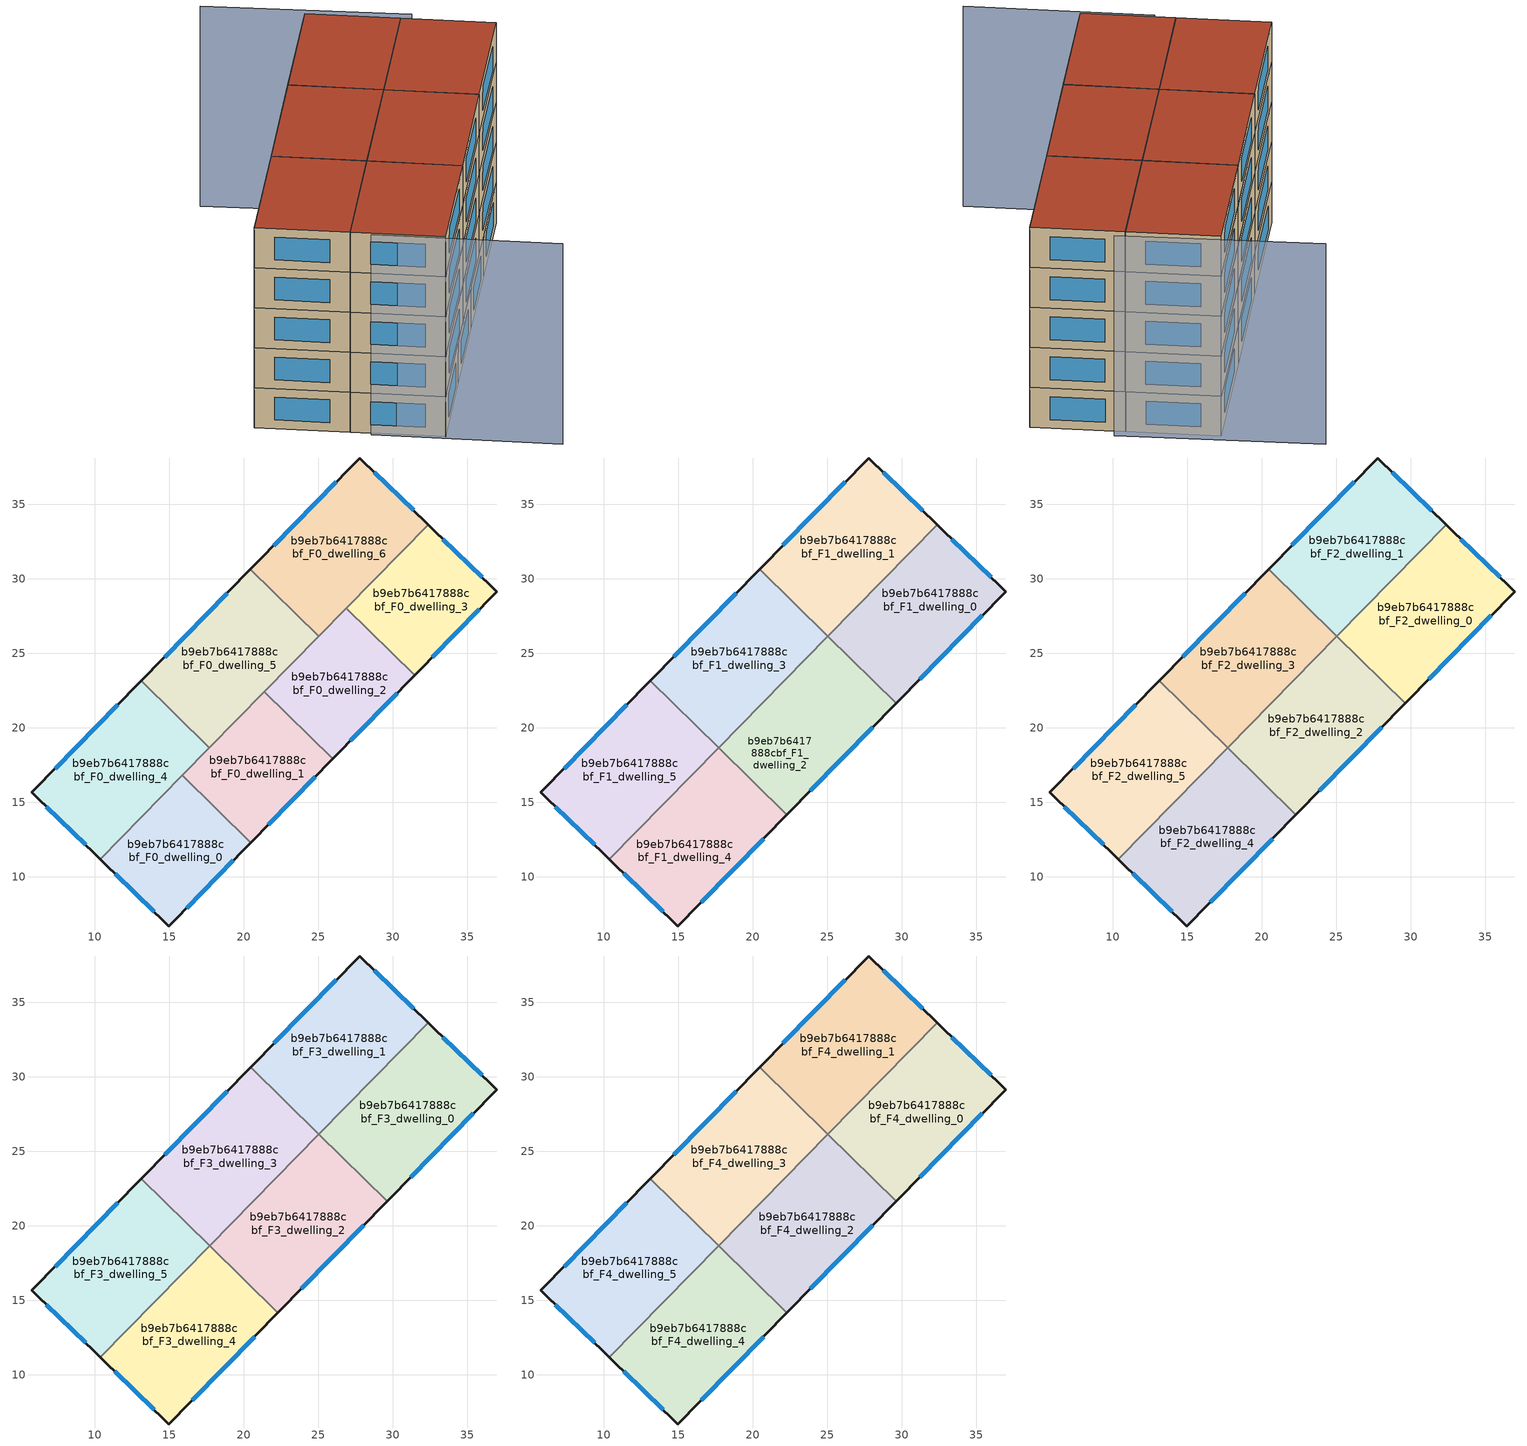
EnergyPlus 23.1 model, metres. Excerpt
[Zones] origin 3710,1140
b9eb7b6417888cbf_F0_dwelling_0
 floor ground (EU_floor_Construction): 20.48,12.31 14.99,6.71 10.39,11.19 15.89,16.81 z0
 wall outside (EU_wall_Construction): 10.39,11.19 14.99,6.71 20.48,12.31 z0:3
 wall to b9eb7b6417888cbf_F0_dwelling_1 (EU_wall_Construction): 20.48,12.31 15.89,16.81 z0:3
 wall to b9eb7b6417888cbf_F0_dwelling_4 (EU_wall_Construction): 15.89,16.81 10.39,11.19 z0:3
 window (EU_Window_Construction): 16.17,7.91 19.3,11.11 / 11.37,10.23 14,7.67 z0.64:2.36
b9eb7b6417888cbf_F0_dwelling_1
 floor ground (EU_floor_Construction): 25.97,17.92 20.48,12.31 15.89,16.81 21.39,22.41 z0
 wall outside (EU_wall_Construction): 20.48,12.31 25.97,17.92 z0:3
 wall to b9eb7b6417888cbf_F0_dwelling_2 (EU_wall_Construction): 25.97,17.92 21.39,22.41 z0:3
 wall to b9eb7b6417888cbf_F0_dwelling_5 (EU_wall_Construction): 21.39,22.41 17.71,18.66 z0:3
 wall to b9eb7b6417888cbf_F0_dwelling_4 (EU_wall_Construction): 17.71,18.66 15.89,16.81 z0:3
 window (EU_Window_Construction): 21.65,13.51 24.8,16.72 z0.64:2.36
b9eb7b6417888cbf_F0_dwelling_2
 floor ground (EU_floor_Construction): 31.47,23.53 25.97,17.92 21.39,22.41 26.88,28.02 z0
 wall outside (EU_wall_Construction): 25.97,17.92 31.47,23.53 z0:3
 wall to b9eb7b6417888cbf_F0_dwelling_3 (EU_wall_Construction): 31.47,23.53 26.88,28.02 z0:3
 wall to b9eb7b6417888cbf_F0_dwelling_6 (EU_wall_Construction): 26.88,28.02 25.03,26.13 z0:3
 wall to b9eb7b6417888cbf_F0_dwelling_5 (EU_wall_Construction): 25.03,26.13 21.39,22.41 z0:3
 window (EU_Window_Construction): 27.15,19.12 30.29,22.33 z0.64:2.36
 ceiling adiabatic (EU_roof_Construction): 29.63,21.65 31.47,23.53 26.88,28.02 25.04,26.14 z3
b9eb7b6417888cbf_F0_dwelling_3
 floor ground (EU_floor_Construction): 36.97,29.14 31.47,23.53 26.88,28.02 32.37,33.62 z0
 wall outside (EU_wall_Construction): 31.47,23.53 36.97,29.14 32.37,33.62 z0:3
 wall to b9eb7b6417888cbf_F0_dwelling_6 (EU_wall_Construction): 32.37,33.62 26.88,28.02 z0:3
 window (EU_Window_Construction): 35.99,30.1 33.36,32.66 / 32.65,24.73 35.79,27.94 z0.64:2.36
 roof outside (EU_roof_Construction): 29.03,30.21 32.37,33.62 26.88,28.02 z3
b9eb7b6417888cbf_F0_dwelling_4
 floor ground (EU_floor_Construction): 17.71,18.66 10.39,11.19 5.79,15.67 13.12,23.15 z0
 wall outside (EU_wall_Construction): 13.12,23.15 5.79,15.67 10.39,11.19 z0:3
 wall to b9eb7b6417888cbf_F0_dwelling_5 (EU_wall_Construction): 17.71,18.66 13.12,23.15 z0:3
 window (EU_Window_Construction): 6.77,14.71 9.4,12.15 / 11.55,21.55 7.36,17.27 z0.64:2.36
b9eb7b6417888cbf_F0_dwelling_5
 floor ground (EU_floor_Construction): 25.03,26.13 17.71,18.66 13.12,23.15 20.45,30.63 z0
 wall outside (EU_wall_Construction): 20.45,30.63 13.12,23.15 z0:3
 wall to b9eb7b6417888cbf_F0_dwelling_6 (EU_wall_Construction): 25.03,26.13 20.45,30.63 z0:3
 window (EU_Window_Construction): 18.88,29.03 14.69,24.75 z0.64:2.36
b9eb7b6417888cbf_F0_dwelling_6
 floor ground (EU_floor_Construction): 32.37,33.62 25.03,26.13 20.45,30.63 27.78,38.1 z0
 wall outside (EU_wall_Construction): 32.37,33.62 27.78,38.1 20.45,30.63 z0:3
 window (EU_Window_Construction): 31.39,34.58 28.76,37.14 / 26.21,36.5 22.02,32.23 z0.64:2.36
b9eb7b6417888cbf_F1_dwelling_0
 floor to b9eb7b6417888cbf_F0_dwelling_3 (EU_floor_Construction): 36.97,29.14 31.47,23.53 26.89,28.02 32.38,33.62 z3
 floor adiabatic (EU_floor_Construction): 31.47,23.53 29.63,21.65 25.05,26.14 26.89,28.02 z3
 wall outside (EU_wall_Construction): 29.63,21.65 36.97,29.14 32.38,33.62 z3:6
 wall to b9eb7b6417888cbf_F1_dwelling_1 (EU_wall_Construction): 32.38,33.62 25.05,26.14 z3:6
 wall to b9eb7b6417888cbf_F1_dwelling_2 (EU_wall_Construction): 25.05,26.14 29.63,21.65 z3:6
 window (EU_Window_Construction): 35.99,30.1 33.36,32.66 / 31.2,23.25 35.4,27.54 z3.64:5.36
b9eb7b6417888cbf_F1_dwelling_1
 floor to b9eb7b6417888cbf_F0_dwelling_6 (EU_floor_Construction): 32.37,33.62 25.04,26.14 20.46,30.64 27.78,38.1 z3
 floor adiabatic (EU_floor_Construction): 32.38,33.62 25.05,26.14 29.03,30.21 z3
 wall outside (EU_wall_Construction): 32.38,33.62 27.78,38.1 20.46,30.64 z3:6
 wall to b9eb7b6417888cbf_F1_dwelling_3 (EU_wall_Construction): 20.46,30.64 25.04,26.14 z3:6
 window (EU_Window_Construction): 26.21,36.5 22.03,32.23 / 31.39,34.58 28.76,37.14 z3.64:5.36
b9eb7b6417888cbf_F1_dwelling_2
 floor to b9eb7b6417888cbf_F0_dwelling_1 (EU_floor_Construction): 25.97,17.92 22.3,14.17 17.72,18.67 21.39,22.41 z3
 floor to b9eb7b6417888cbf_F0_dwelling_2 (EU_floor_Construction): 29.63,21.65 25.97,17.92 21.39,22.41 25.04,26.14 z3
 wall outside (EU_wall_Construction): 22.3,14.17 29.63,21.65 z3:6
 wall to b9eb7b6417888cbf_F1_dwelling_3 (EU_wall_Construction): 25.04,26.14 17.72,18.67 z3:6
 wall to b9eb7b6417888cbf_F1_dwelling_4 (EU_wall_Construction): 17.72,18.67 22.3,14.17 z3:6
 window (EU_Window_Construction): 23.87,15.77 28.06,20.05 z3.64:5.36
b9eb7b6417888cbf_F1_dwelling_3
 floor to b9eb7b6417888cbf_F0_dwelling_5 (EU_floor_Construction): 25.03,26.13 17.71,18.67 13.13,23.16 20.45,30.63 z3
 floor to b9eb7b6417888cbf_F0_dwelling_6 (EU_floor_Construction): 25.04,26.14 25.03,26.13 20.45,30.63 20.46,30.64 z3
 wall outside (EU_wall_Construction): 20.46,30.64 13.13,23.16 z3:6
 wall to b9eb7b6417888cbf_F1_dwelling_5 (EU_wall_Construction): 13.13,23.16 17.71,18.67 z3:6
 window (EU_Window_Construction): 18.89,29.03 14.7,24.76 z3.64:5.36
b9eb7b6417888cbf_F1_dwelling_4
 floor to b9eb7b6417888cbf_F0_dwelling_0 (EU_floor_Construction): 20.48,12.31 14.99,6.71 10.39,11.19 15.89,16.81 z3
 floor to b9eb7b6417888cbf_F0_dwelling_1 (EU_floor_Construction): 22.3,14.17 20.48,12.31 15.89,16.81 17.72,18.67 z3
 wall outside (EU_wall_Construction): 10.38,11.2 14.99,6.71 22.3,14.17 z3:6
 wall to b9eb7b6417888cbf_F1_dwelling_5 (EU_wall_Construction): 17.71,18.67 10.38,11.2 z3:6
 window (EU_Window_Construction): 16.56,8.31 20.73,12.58 / 11.37,10.24 14,7.67 z3.64:5.36
b9eb7b6417888cbf_F1_dwelling_5
 floor to b9eb7b6417888cbf_F0_dwelling_4 (EU_floor_Construction): 17.7,18.66 10.38,11.2 5.79,15.67 13.12,23.15 z3
 floor to b9eb7b6417888cbf_F0_dwelling_5 (EU_floor_Construction): 17.71,18.67 17.7,18.66 13.12,23.15 13.13,23.16 z3
 wall outside (EU_wall_Construction): 13.13,23.16 5.79,15.67 10.38,11.2 z3:6
 window (EU_Window_Construction): 6.77,14.71 9.4,12.16 / 11.56,21.56 7.36,17.28 z3.64:5.36
b9eb7b6417888cbf_F2_dwelling_0
 floor to b9eb7b6417888cbf_F1_dwelling_0 (EU_floor_Construction): 36.97,29.14 29.63,21.65 25.05,26.14 32.38,33.62 z6
 wall outside (EU_wall_Construction): 29.63,21.65 36.97,29.14 32.38,33.62 z6:9
 wall to b9eb7b6417888cbf_F2_dwelling_1 (EU_wall_Construction): 32.38,33.62 25.05,26.14 z6:9
 wall to b9eb7b6417888cbf_F2_dwelling_2 (EU_wall_Construction): 25.05,26.14 29.63,21.65 z6:9
 window (EU_Window_Construction): 35.99,30.1 33.36,32.66 / 31.2,23.25 35.4,27.54 z6.64:8.36
b9eb7b6417888cbf_F2_dwelling_1
 floor to b9eb7b6417888cbf_F1_dwelling_1 (EU_floor_Construction): 32.38,33.62 25.05,26.14 20.46,30.64 27.78,38.1 z6
 wall outside (EU_wall_Construction): 32.38,33.62 27.78,38.1 20.46,30.64 z6:9
 wall to b9eb7b6417888cbf_F2_dwelling_3 (EU_wall_Construction): 20.46,30.64 25.04,26.14 z6:9
 window (EU_Window_Construction): 26.21,36.5 22.03,32.23 / 31.39,34.58 28.76,37.14 z6.64:8.36
b9eb7b6417888cbf_F2_dwelling_2
 floor to b9eb7b6417888cbf_F1_dwelling_2 (EU_floor_Construction): 29.63,21.65 22.3,14.17 17.72,18.67 25.04,26.14 z6
 wall outside (EU_wall_Construction): 22.3,14.17 29.63,21.65 z6:9
 wall to b9eb7b6417888cbf_F2_dwelling_3 (EU_wall_Construction): 25.04,26.14 17.72,18.67 z6:9
 wall to b9eb7b6417888cbf_F2_dwelling_4 (EU_wall_Construction): 17.72,18.67 22.3,14.17 z6:9
 window (EU_Window_Construction): 23.87,15.77 28.06,20.05 z6.64:8.36
b9eb7b6417888cbf_F2_dwelling_3
 floor to b9eb7b6417888cbf_F1_dwelling_3 (EU_floor_Construction): 25.04,26.14 17.72,18.67 13.13,23.16 20.46,30.64 z6
 wall outside (EU_wall_Construction): 20.46,30.64 13.13,23.16 z6:9
 wall to b9eb7b6417888cbf_F2_dwelling_5 (EU_wall_Construction): 13.13,23.16 17.71,18.67 z6:9
 window (EU_Window_Construction): 18.89,29.03 14.7,24.76 z6.64:8.36
b9eb7b6417888cbf_F2_dwelling_4
 floor to b9eb7b6417888cbf_F1_dwelling_4 (EU_floor_Construction): 22.3,14.17 14.99,6.71 10.38,11.2 17.71,18.67 z6
 wall outside (EU_wall_Construction): 10.38,11.2 14.99,6.71 22.3,14.17 z6:9
 wall to b9eb7b6417888cbf_F2_dwelling_5 (EU_wall_Construction): 17.71,18.67 10.38,11.2 z6:9
 window (EU_Window_Construction): 16.56,8.31 20.73,12.58 / 11.37,10.24 14,7.67 z6.64:8.36
b9eb7b6417888cbf_F2_dwelling_5
 floor to b9eb7b6417888cbf_F1_dwelling_5 (EU_floor_Construction): 17.71,18.67 10.38,11.2 5.79,15.67 13.13,23.16 z6
 wall outside (EU_wall_Construction): 13.13,23.16 5.79,15.67 10.38,11.2 z6:9
 window (EU_Window_Construction): 6.77,14.71 9.4,12.16 / 11.56,21.56 7.36,17.28 z6.64:8.36
b9eb7b6417888cbf_F3_dwelling_0
 floor to b9eb7b6417888cbf_F2_dwelling_0 (EU_floor_Construction): 36.97,29.14 29.63,21.65 25.05,26.14 32.38,33.62 z9
 wall outside (EU_wall_Construction): 29.63,21.65 36.97,29.14 32.38,33.62 z9:12
 wall to b9eb7b6417888cbf_F3_dwelling_1 (EU_wall_Construction): 32.38,33.62 25.05,26.14 z9:12
 wall to b9eb7b6417888cbf_F3_dwelling_2 (EU_wall_Construction): 25.05,26.14 29.63,21.65 z9:12
 window (EU_Window_Construction): 35.99,30.1 33.36,32.66 / 31.2,23.25 35.4,27.54 z9.64:11.36
b9eb7b6417888cbf_F3_dwelling_1
 floor to b9eb7b6417888cbf_F2_dwelling_1 (EU_floor_Construction): 32.38,33.62 25.05,26.14 20.46,30.64 27.78,38.1 z9
 wall outside (EU_wall_Construction): 32.38,33.62 27.78,38.1 20.46,30.64 z9:12
 wall to b9eb7b6417888cbf_F3_dwelling_3 (EU_wall_Construction): 20.46,30.64 25.04,26.14 z9:12
 window (EU_Window_Construction): 26.21,36.5 22.03,32.23 / 31.39,34.58 28.76,37.14 z9.64:11.36
b9eb7b6417888cbf_F3_dwelling_2
 floor to b9eb7b6417888cbf_F2_dwelling_2 (EU_floor_Construction): 29.63,21.65 22.3,14.17 17.72,18.67 25.04,26.14 z9
 wall outside (EU_wall_Construction): 22.3,14.17 29.63,21.65 z9:12
 wall to b9eb7b6417888cbf_F3_dwelling_3 (EU_wall_Construction): 25.04,26.14 17.72,18.67 z9:12
 wall to b9eb7b6417888cbf_F3_dwelling_4 (EU_wall_Construction): 17.72,18.67 22.3,14.17 z9:12
 window (EU_Window_Construction): 23.87,15.77 28.06,20.05 z9.64:11.36
b9eb7b6417888cbf_F3_dwelling_3
 floor to b9eb7b6417888cbf_F2_dwelling_3 (EU_floor_Construction): 25.04,26.14 17.72,18.67 13.13,23.16 20.46,30.64 z9
 wall outside (EU_wall_Construction): 20.46,30.64 13.13,23.16 z9:12
 wall to b9eb7b6417888cbf_F3_dwelling_5 (EU_wall_Construction): 13.13,23.16 17.71,18.67 z9:12
 window (EU_Window_Construction): 18.89,29.03 14.7,24.76 z9.64:11.36
b9eb7b6417888cbf_F3_dwelling_4
 floor to b9eb7b6417888cbf_F2_dwelling_4 (EU_floor_Construction): 22.3,14.17 14.99,6.71 10.38,11.2 17.71,18.67 z9
 wall outside (EU_wall_Construction): 10.38,11.2 14.99,6.71 22.3,14.17 z9:12
 wall to b9eb7b6417888cbf_F3_dwelling_5 (EU_wall_Construction): 17.71,18.67 10.38,11.2 z9:12
 window (EU_Window_Construction): 16.56,8.31 20.73,12.58 / 11.37,10.24 14,7.67 z9.64:11.36
b9eb7b6417888cbf_F3_dwelling_5
 floor to b9eb7b6417888cbf_F2_dwelling_5 (EU_floor_Construction): 17.71,18.67 10.38,11.2 5.79,15.67 13.13,23.16 z9
 wall outside (EU_wall_Construction): 13.13,23.16 5.79,15.67 10.38,11.2 z9:12
 window (EU_Window_Construction): 6.77,14.71 9.4,12.16 / 11.56,21.56 7.36,17.28 z9.64:11.36
b9eb7b6417888cbf_F4_dwelling_0
 floor to b9eb7b6417888cbf_F3_dwelling_0 (EU_floor_Construction): 36.97,29.14 29.63,21.65 25.05,26.14 32.38,33.62 z12
 wall outside (EU_wall_Construction): 29.63,21.65 36.97,29.14 32.38,33.62 z12:15
 wall to b9eb7b6417888cbf_F4_dwelling_1 (EU_wall_Construction): 32.38,33.62 25.05,26.14 z12:15
 wall to b9eb7b6417888cbf_F4_dwelling_2 (EU_wall_Construction): 25.05,26.14 29.63,21.65 z12:15
 window (EU_Window_Construction): 35.99,30.1 33.36,32.66 / 31.2,23.25 35.4,27.54 z12.64:14.36
 roof outside (EU_roof_Construction): 29.63,21.65 36.97,29.14 32.38,33.62 25.05,26.14 z15
b9eb7b6417888cbf_F4_dwelling_1
 floor to b9eb7b6417888cbf_F3_dwelling_1 (EU_floor_Construction): 32.38,33.62 25.05,26.14 20.46,30.64 27.78,38.1 z12
 wall outside (EU_wall_Construction): 32.38,33.62 27.78,38.1 20.46,30.64 z12:15
 wall to b9eb7b6417888cbf_F4_dwelling_3 (EU_wall_Construction): 20.46,30.64 25.04,26.14 z12:15
 window (EU_Window_Construction): 26.21,36.5 22.03,32.23 / 31.39,34.58 28.76,37.14 z12.64:14.36
 roof outside (EU_roof_Construction): 25.05,26.14 32.38,33.62 27.78,38.1 20.46,30.64 z15
b9eb7b6417888cbf_F4_dwelling_2
 floor to b9eb7b6417888cbf_F3_dwelling_2 (EU_floor_Construction): 29.63,21.65 22.3,14.17 17.72,18.67 25.04,26.14 z12
 wall outside (EU_wall_Construction): 22.3,14.17 29.63,21.65 z12:15
 wall to b9eb7b6417888cbf_F4_dwelling_3 (EU_wall_Construction): 25.04,26.14 17.72,18.67 z12:15
 wall to b9eb7b6417888cbf_F4_dwelling_4 (EU_wall_Construction): 17.72,18.67 22.3,14.17 z12:15
 window (EU_Window_Construction): 23.87,15.77 28.06,20.05 z12.64:14.36
 roof outside (EU_roof_Construction): 22.3,14.17 29.63,21.65 25.04,26.14 17.72,18.67 z15
b9eb7b6417888cbf_F4_dwelling_3
 floor to b9eb7b6417888cbf_F3_dwelling_3 (EU_floor_Construction): 25.04,26.14 17.72,18.67 13.13,23.16 20.46,30.64 z12
 wall outside (EU_wall_Construction): 20.46,30.64 13.13,23.16 z12:15
 wall to b9eb7b6417888cbf_F4_dwelling_5 (EU_wall_Construction): 13.13,23.16 17.71,18.67 z12:15
 window (EU_Window_Construction): 18.89,29.03 14.7,24.76 z12.64:14.36
 roof outside (EU_roof_Construction): 17.72,18.67 25.04,26.14 20.46,30.64 13.13,23.16 z15
b9eb7b6417888cbf_F4_dwelling_4
 floor to b9eb7b6417888cbf_F3_dwelling_4 (EU_floor_Construction): 22.3,14.17 14.99,6.71 10.38,11.2 17.71,18.67 z12
 wall outside (EU_wall_Construction): 10.38,11.2 14.99,6.71 22.3,14.17 z12:15
 wall to b9eb7b6417888cbf_F4_dwelling_5 (EU_wall_Construction): 17.71,18.67 10.38,11.2 z12:15
 window (EU_Window_Construction): 16.56,8.31 20.73,12.58 / 11.37,10.24 14,7.67 z12.64:14.36
 roof outside (EU_roof_Construction): 14.99,6.71 22.3,14.17 17.71,18.67 10.38,11.2 z15
b9eb7b6417888cbf_F4_dwelling_5
 floor to b9eb7b6417888cbf_F3_dwelling_5 (EU_floor_Construction): 17.71,18.67 10.38,11.2 5.79,15.67 13.13,23.16 z12
 wall outside (EU_wall_Construction): 13.13,23.16 5.79,15.67 10.38,11.2 z12:15
 window (EU_Window_Construction): 6.77,14.71 9.4,12.16 / 11.56,21.56 7.36,17.28 z12.64:14.36
 roof outside (EU_roof_Construction): 10.38,11.2 17.71,18.67 13.13,23.16 5.79,15.67 z15
shading: 11.26,10.04 20.43,1.05 / 33.35,33.61 23.02,43.29 z0:15
[Building]
EU S2 Campaign: North Axis=0; Terrain=City; Solar Distribution=FullExterior
[Site:Location]
Yerevan-Zvartnots.Intl.AP: Latitude=40.15; Longitude=44.383; Time Zone=4; Elevation=854
[SizingPeriod:WeatherFileDays]
AnnualSizingPeriod: Begin Month=1; Begin Day of Month=1; End Month=12; End Day of Month=31; Day of Week for Start Day=Monday; Use Weather File Daylight Saving Period=No; Use Weather File Rain and Snow Indicators=No
[MATERIAL]
EU_InternalMass_Material: Roughness=MediumRough; Thickness=0.1; Conductivity=1; Density=1800; Specific Heat=900; Thermal Absorptance=0.9; Solar Absorptance=0.7; Visible Absorptance=0.7
[MATERIAL:NOMASS] Roughness=MediumRough; Thermal Absorptance=0.9; Solar Absorptance=0.7; Visible Absorptance=0.7
Name | Thermal Resistance
EU_wall_NoMass | 1.05043
EU_roof_NoMass | 1.45357
EU_floor_NoMass | 0.478065
[WINDOWMATERIAL:SIMPLEGLAZINGSYSTEM]
EU_Window_SimpleGlazing: UFactor=2.5566; Solar Heat Gain Coefficient=0.75; Visible Transmittance=0.75
[CONSTRUCTION]
EU_wall_Construction: EU_wall_NoMass
EU_roof_Construction: EU_roof_NoMass
EU_floor_Construction: EU_floor_NoMass
EU_Window_Construction: EU_Window_SimpleGlazing
EU_InternalMass_Construction: EU_InternalMass_Material
[ZONE] Type=1; Multiplier=1; Ceiling Height=autocalculate; Floor Area=autocalculate; Part of Total Floor Area=Yes
Name | Volume
b9eb7b6417888cbf_F0_dwelling_0 | 151.226
b9eb7b6417888cbf_F1_dwelling_0; b9eb7b6417888cbf_F2_dwelling_0; b9eb7b6417888cbf_F3_dwelling_0; b9eb7b6417888cbf_F4_dwelling_0 | 201.636
b9eb7b6417888cbf_F0_dwelling_1 | 151.223
b9eb7b6417888cbf_F1_dwelling_1; b9eb7b6417888cbf_F2_dwelling_1; b9eb7b6417888cbf_F3_dwelling_1; b9eb7b6417888cbf_F4_dwelling_1 | 201.633
b9eb7b6417888cbf_F0_dwelling_2 | 151.221
b9eb7b6417888cbf_F1_dwelling_2; b9eb7b6417888cbf_F2_dwelling_2; b9eb7b6417888cbf_F3_dwelling_2; b9eb7b6417888cbf_F4_dwelling_2; b9eb7b6417888cbf_F1_dwelling_3; b9eb7b6417888cbf_F2_dwelling_3; b9eb7b6417888cbf_F3_dwelling_3; b9eb7b6417888cbf_F4_dwelling_3 | 201.624
b9eb7b6417888cbf_F0_dwelling_3 | 151.21
b9eb7b6417888cbf_F0_dwelling_4 | 201.604
b9eb7b6417888cbf_F1_dwelling_4; b9eb7b6417888cbf_F2_dwelling_4; b9eb7b6417888cbf_F3_dwelling_4; b9eb7b6417888cbf_F4_dwelling_4 | 201.613
b9eb7b6417888cbf_F0_dwelling_5 | 201.602
b9eb7b6417888cbf_F1_dwelling_5; b9eb7b6417888cbf_F2_dwelling_5; b9eb7b6417888cbf_F3_dwelling_5; b9eb7b6417888cbf_F4_dwelling_5 | 201.623
b9eb7b6417888cbf_F0_dwelling_6 | 201.62
[INTERNALMASS] Construction=EU_InternalMass_Construction
Name | Zone or ZoneList | Surface Area
b9eb7b6417888cbf_F0_dwelling_0_EU_InternalMass | b9eb7b6417888cbf_F0_dwelling_0 | 50.4086
b9eb7b6417888cbf_F0_dwelling_1_EU_InternalMass | b9eb7b6417888cbf_F0_dwelling_1 | 50.4077
b9eb7b6417888cbf_F0_dwelling_2_EU_InternalMass | b9eb7b6417888cbf_F0_dwelling_2 | 50.4071
b9eb7b6417888cbf_F0_dwelling_3_EU_InternalMass | b9eb7b6417888cbf_F0_dwelling_3 | 50.4034
b9eb7b6417888cbf_F0_dwelling_4_EU_InternalMass | b9eb7b6417888cbf_F0_dwelling_4 | 67.2014
b9eb7b6417888cbf_F0_dwelling_5_EU_InternalMass | b9eb7b6417888cbf_F0_dwelling_5 | 67.2006
b9eb7b6417888cbf_F0_dwelling_6_EU_InternalMass | b9eb7b6417888cbf_F0_dwelling_6 | 67.2066
b9eb7b6417888cbf_F1_dwelling_0_EU_InternalMass | b9eb7b6417888cbf_F1_dwelling_0 | 67.2121
b9eb7b6417888cbf_F1_dwelling_1_EU_InternalMass | b9eb7b6417888cbf_F1_dwelling_1 | 67.2109
b9eb7b6417888cbf_F1_dwelling_2_EU_InternalMass | b9eb7b6417888cbf_F1_dwelling_2 | 67.2081
b9eb7b6417888cbf_F1_dwelling_3_EU_InternalMass | b9eb7b6417888cbf_F1_dwelling_3 | 67.208
b9eb7b6417888cbf_F1_dwelling_4_EU_InternalMass | b9eb7b6417888cbf_F1_dwelling_4 | 67.2044
b9eb7b6417888cbf_F1_dwelling_5_EU_InternalMass | b9eb7b6417888cbf_F1_dwelling_5 | 67.2075
b9eb7b6417888cbf_F2_dwelling_0_EU_InternalMass | b9eb7b6417888cbf_F2_dwelling_0 | 67.2121
b9eb7b6417888cbf_F2_dwelling_1_EU_InternalMass | b9eb7b6417888cbf_F2_dwelling_1 | 67.2109
b9eb7b6417888cbf_F2_dwelling_2_EU_InternalMass | b9eb7b6417888cbf_F2_dwelling_2 | 67.2081
b9eb7b6417888cbf_F2_dwelling_3_EU_InternalMass | b9eb7b6417888cbf_F2_dwelling_3 | 67.208
b9eb7b6417888cbf_F2_dwelling_4_EU_InternalMass | b9eb7b6417888cbf_F2_dwelling_4 | 67.2044
b9eb7b6417888cbf_F2_dwelling_5_EU_InternalMass | b9eb7b6417888cbf_F2_dwelling_5 | 67.2075
b9eb7b6417888cbf_F3_dwelling_0_EU_InternalMass | b9eb7b6417888cbf_F3_dwelling_0 | 67.2121
b9eb7b6417888cbf_F3_dwelling_1_EU_InternalMass | b9eb7b6417888cbf_F3_dwelling_1 | 67.2109
b9eb7b6417888cbf_F3_dwelling_2_EU_InternalMass | b9eb7b6417888cbf_F3_dwelling_2 | 67.2081
b9eb7b6417888cbf_F3_dwelling_3_EU_InternalMass | b9eb7b6417888cbf_F3_dwelling_3 | 67.208
b9eb7b6417888cbf_F3_dwelling_4_EU_InternalMass | b9eb7b6417888cbf_F3_dwelling_4 | 67.2044
b9eb7b6417888cbf_F3_dwelling_5_EU_InternalMass | b9eb7b6417888cbf_F3_dwelling_5 | 67.2075
b9eb7b6417888cbf_F4_dwelling_0_EU_InternalMass | b9eb7b6417888cbf_F4_dwelling_0 | 67.2121
b9eb7b6417888cbf_F4_dwelling_1_EU_InternalMass | b9eb7b6417888cbf_F4_dwelling_1 | 67.2109
b9eb7b6417888cbf_F4_dwelling_2_EU_InternalMass | b9eb7b6417888cbf_F4_dwelling_2 | 67.2081
b9eb7b6417888cbf_F4_dwelling_3_EU_InternalMass | b9eb7b6417888cbf_F4_dwelling_3 | 67.208
b9eb7b6417888cbf_F4_dwelling_4_EU_InternalMass | b9eb7b6417888cbf_F4_dwelling_4 | 67.2044
b9eb7b6417888cbf_F4_dwelling_5_EU_InternalMass | b9eb7b6417888cbf_F4_dwelling_5 | 67.2075
[OTHEREQUIPMENT] Fuel Type=Electricity; Design Level Calculation Method=Watts/Area; Power per Zone Floor Area=1; Fraction Latent=0; Fraction Radiant=0; Fraction Lost=0; Carbon Dioxide Generation Rate=0; EndUse Subcategory=EU_Step8_InternalGains
Name | Zone or ZoneList or Space or SpaceList | Schedule
EU_Step8_InternalGain_b9eb7b6417888cbf_F0_dwelling_0_f000 | b9eb7b6417888cbf_F0_dwelling_0 | EU_Step8_GainSchedule_b9eb7b6417888cbf_F0_dwelling_0_f000
EU_Step8_InternalGain_b9eb7b6417888cbf_F0_dwelling_1_f000 | b9eb7b6417888cbf_F0_dwelling_1 | EU_Step8_GainSchedule_b9eb7b6417888cbf_F0_dwelling_1_f000
EU_Step8_InternalGain_b9eb7b6417888cbf_F0_dwelling_2_f000 | b9eb7b6417888cbf_F0_dwelling_2 | EU_Step8_GainSchedule_b9eb7b6417888cbf_F0_dwelling_2_f000
EU_Step8_InternalGain_b9eb7b6417888cbf_F0_dwelling_3_f000 | b9eb7b6417888cbf_F0_dwelling_3 | EU_Step8_GainSchedule_b9eb7b6417888cbf_F0_dwelling_3_f000
EU_Step8_InternalGain_b9eb7b6417888cbf_F0_dwelling_4_f000 | b9eb7b6417888cbf_F0_dwelling_4 | EU_Step8_GainSchedule_b9eb7b6417888cbf_F0_dwelling_4_f000
EU_Step8_InternalGain_b9eb7b6417888cbf_F0_dwelling_5_f000 | b9eb7b6417888cbf_F0_dwelling_5 | EU_Step8_GainSchedule_b9eb7b6417888cbf_F0_dwelling_5_f000
EU_Step8_InternalGain_b9eb7b6417888cbf_F0_dwelling_6_f000 | b9eb7b6417888cbf_F0_dwelling_6 | EU_Step8_GainSchedule_b9eb7b6417888cbf_F0_dwelling_6_f000
EU_Step8_InternalGain_b9eb7b6417888cbf_F1_dwelling_0_f000 | b9eb7b6417888cbf_F1_dwelling_0 | EU_Step8_GainSchedule_b9eb7b6417888cbf_F1_dwelling_0_f000
EU_Step8_InternalGain_b9eb7b6417888cbf_F1_dwelling_1_f000 | b9eb7b6417888cbf_F1_dwelling_1 | EU_Step8_GainSchedule_b9eb7b6417888cbf_F1_dwelling_1_f000
EU_Step8_InternalGain_b9eb7b6417888cbf_F1_dwelling_2_f000 | b9eb7b6417888cbf_F1_dwelling_2 | EU_Step8_GainSchedule_b9eb7b6417888cbf_F1_dwelling_2_f000
EU_Step8_InternalGain_b9eb7b6417888cbf_F1_dwelling_3_f000 | b9eb7b6417888cbf_F1_dwelling_3 | EU_Step8_GainSchedule_b9eb7b6417888cbf_F1_dwelling_3_f000
EU_Step8_InternalGain_b9eb7b6417888cbf_F1_dwelling_4_f000 | b9eb7b6417888cbf_F1_dwelling_4 | EU_Step8_GainSchedule_b9eb7b6417888cbf_F1_dwelling_4_f000
EU_Step8_InternalGain_b9eb7b6417888cbf_F1_dwelling_5_f000 | b9eb7b6417888cbf_F1_dwelling_5 | EU_Step8_GainSchedule_b9eb7b6417888cbf_F1_dwelling_5_f000
EU_Step8_InternalGain_b9eb7b6417888cbf_F2_dwelling_0_f000 | b9eb7b6417888cbf_F2_dwelling_0 | EU_Step8_GainSchedule_b9eb7b6417888cbf_F2_dwelling_0_f000
EU_Step8_InternalGain_b9eb7b6417888cbf_F2_dwelling_1_f000 | b9eb7b6417888cbf_F2_dwelling_1 | EU_Step8_GainSchedule_b9eb7b6417888cbf_F2_dwelling_1_f000
EU_Step8_InternalGain_b9eb7b6417888cbf_F2_dwelling_2_f000 | b9eb7b6417888cbf_F2_dwelling_2 | EU_Step8_GainSchedule_b9eb7b6417888cbf_F2_dwelling_2_f000
EU_Step8_InternalGain_b9eb7b6417888cbf_F2_dwelling_3_f000 | b9eb7b6417888cbf_F2_dwelling_3 | EU_Step8_GainSchedule_b9eb7b6417888cbf_F2_dwelling_3_f000
EU_Step8_InternalGain_b9eb7b6417888cbf_F2_dwelling_4_f000 | b9eb7b6417888cbf_F2_dwelling_4 | EU_Step8_GainSchedule_b9eb7b6417888cbf_F2_dwelling_4_f000
EU_Step8_InternalGain_b9eb7b6417888cbf_F2_dwelling_5_f000 | b9eb7b6417888cbf_F2_dwelling_5 | EU_Step8_GainSchedule_b9eb7b6417888cbf_F2_dwelling_5_f000
EU_Step8_InternalGain_b9eb7b6417888cbf_F3_dwelling_0_f000 | b9eb7b6417888cbf_F3_dwelling_0 | EU_Step8_GainSchedule_b9eb7b6417888cbf_F3_dwelling_0_f000
EU_Step8_InternalGain_b9eb7b6417888cbf_F3_dwelling_1_f000 | b9eb7b6417888cbf_F3_dwelling_1 | EU_Step8_GainSchedule_b9eb7b6417888cbf_F3_dwelling_1_f000
EU_Step8_InternalGain_b9eb7b6417888cbf_F3_dwelling_2_f000 | b9eb7b6417888cbf_F3_dwelling_2 | EU_Step8_GainSchedule_b9eb7b6417888cbf_F3_dwelling_2_f000
EU_Step8_InternalGain_b9eb7b6417888cbf_F3_dwelling_3_f000 | b9eb7b6417888cbf_F3_dwelling_3 | EU_Step8_GainSchedule_b9eb7b6417888cbf_F3_dwelling_3_f000
EU_Step8_InternalGain_b9eb7b6417888cbf_F3_dwelling_4_f000 | b9eb7b6417888cbf_F3_dwelling_4 | EU_Step8_GainSchedule_b9eb7b6417888cbf_F3_dwelling_4_f000
EU_Step8_InternalGain_b9eb7b6417888cbf_F3_dwelling_5_f000 | b9eb7b6417888cbf_F3_dwelling_5 | EU_Step8_GainSchedule_b9eb7b6417888cbf_F3_dwelling_5_f000
EU_Step8_InternalGain_b9eb7b6417888cbf_F4_dwelling_0_f000 | b9eb7b6417888cbf_F4_dwelling_0 | EU_Step8_GainSchedule_b9eb7b6417888cbf_F4_dwelling_0_f000
EU_Step8_InternalGain_b9eb7b6417888cbf_F4_dwelling_1_f000 | b9eb7b6417888cbf_F4_dwelling_1 | EU_Step8_GainSchedule_b9eb7b6417888cbf_F4_dwelling_1_f000
EU_Step8_InternalGain_b9eb7b6417888cbf_F4_dwelling_2_f000 | b9eb7b6417888cbf_F4_dwelling_2 | EU_Step8_GainSchedule_b9eb7b6417888cbf_F4_dwelling_2_f000
EU_Step8_InternalGain_b9eb7b6417888cbf_F4_dwelling_3_f000 | b9eb7b6417888cbf_F4_dwelling_3 | EU_Step8_GainSchedule_b9eb7b6417888cbf_F4_dwelling_3_f000
EU_Step8_InternalGain_b9eb7b6417888cbf_F4_dwelling_4_f000 | b9eb7b6417888cbf_F4_dwelling_4 | EU_Step8_GainSchedule_b9eb7b6417888cbf_F4_dwelling_4_f000
EU_Step8_InternalGain_b9eb7b6417888cbf_F4_dwelling_5_f000 | b9eb7b6417888cbf_F4_dwelling_5 | EU_Step8_GainSchedule_b9eb7b6417888cbf_F4_dwelling_5_f000
[ZONEVENTILATION:DESIGNFLOWRATE] Schedule=EU_AlwaysOn; Design Flow Rate Calculation Method=AirChanges/Hour; Air Changes per Hour=0.557805; Ventilation Type=Natural; Fan Pressure Rise=0; Fan Total Efficiency=1; Constant Term Coefficient=1; Temperature Term Coefficient=0; Velocity Term Coefficient=0; Velocity Squared Term Coefficient=0; Minimum Indoor Temperature=-100; Maximum Indoor Temperature=100; Delta Temperature=-100; Minimum Outdoor Temperature=-100; Maximum Outdoor Temperature=100; Maximum Wind Speed=40
Name | Zone or ZoneList or Space or SpaceList
EU_ConstantAir_b9eb7b6417888cbf_F0_dwelling_0 | b9eb7b6417888cbf_F0_dwelling_0
EU_ConstantAir_b9eb7b6417888cbf_F0_dwelling_1 | b9eb7b6417888cbf_F0_dwelling_1
EU_ConstantAir_b9eb7b6417888cbf_F0_dwelling_2 | b9eb7b6417888cbf_F0_dwelling_2
EU_ConstantAir_b9eb7b6417888cbf_F0_dwelling_3 | b9eb7b6417888cbf_F0_dwelling_3
EU_ConstantAir_b9eb7b6417888cbf_F0_dwelling_4 | b9eb7b6417888cbf_F0_dwelling_4
EU_ConstantAir_b9eb7b6417888cbf_F0_dwelling_5 | b9eb7b6417888cbf_F0_dwelling_5
EU_ConstantAir_b9eb7b6417888cbf_F0_dwelling_6 | b9eb7b6417888cbf_F0_dwelling_6
EU_ConstantAir_b9eb7b6417888cbf_F1_dwelling_0 | b9eb7b6417888cbf_F1_dwelling_0
EU_ConstantAir_b9eb7b6417888cbf_F1_dwelling_1 | b9eb7b6417888cbf_F1_dwelling_1
EU_ConstantAir_b9eb7b6417888cbf_F1_dwelling_2 | b9eb7b6417888cbf_F1_dwelling_2
EU_ConstantAir_b9eb7b6417888cbf_F1_dwelling_3 | b9eb7b6417888cbf_F1_dwelling_3
EU_ConstantAir_b9eb7b6417888cbf_F1_dwelling_4 | b9eb7b6417888cbf_F1_dwelling_4
EU_ConstantAir_b9eb7b6417888cbf_F1_dwelling_5 | b9eb7b6417888cbf_F1_dwelling_5
EU_ConstantAir_b9eb7b6417888cbf_F2_dwelling_0 | b9eb7b6417888cbf_F2_dwelling_0
EU_ConstantAir_b9eb7b6417888cbf_F2_dwelling_1 | b9eb7b6417888cbf_F2_dwelling_1
EU_ConstantAir_b9eb7b6417888cbf_F2_dwelling_2 | b9eb7b6417888cbf_F2_dwelling_2
EU_ConstantAir_b9eb7b6417888cbf_F2_dwelling_3 | b9eb7b6417888cbf_F2_dwelling_3
EU_ConstantAir_b9eb7b6417888cbf_F2_dwelling_4 | b9eb7b6417888cbf_F2_dwelling_4
EU_ConstantAir_b9eb7b6417888cbf_F2_dwelling_5 | b9eb7b6417888cbf_F2_dwelling_5
EU_ConstantAir_b9eb7b6417888cbf_F3_dwelling_0 | b9eb7b6417888cbf_F3_dwelling_0
EU_ConstantAir_b9eb7b6417888cbf_F3_dwelling_1 | b9eb7b6417888cbf_F3_dwelling_1
EU_ConstantAir_b9eb7b6417888cbf_F3_dwelling_2 | b9eb7b6417888cbf_F3_dwelling_2
EU_ConstantAir_b9eb7b6417888cbf_F3_dwelling_3 | b9eb7b6417888cbf_F3_dwelling_3
EU_ConstantAir_b9eb7b6417888cbf_F3_dwelling_4 | b9eb7b6417888cbf_F3_dwelling_4
EU_ConstantAir_b9eb7b6417888cbf_F3_dwelling_5 | b9eb7b6417888cbf_F3_dwelling_5
EU_ConstantAir_b9eb7b6417888cbf_F4_dwelling_0 | b9eb7b6417888cbf_F4_dwelling_0
EU_ConstantAir_b9eb7b6417888cbf_F4_dwelling_1 | b9eb7b6417888cbf_F4_dwelling_1
EU_ConstantAir_b9eb7b6417888cbf_F4_dwelling_2 | b9eb7b6417888cbf_F4_dwelling_2
EU_ConstantAir_b9eb7b6417888cbf_F4_dwelling_3 | b9eb7b6417888cbf_F4_dwelling_3
EU_ConstantAir_b9eb7b6417888cbf_F4_dwelling_4 | b9eb7b6417888cbf_F4_dwelling_4
EU_ConstantAir_b9eb7b6417888cbf_F4_dwelling_5 | b9eb7b6417888cbf_F4_dwelling_5
[HVACTEMPLATE:THERMOSTAT] Constant Heating Setpoint=20; Constant Cooling Setpoint=50
EU_HeatOnly_b9eb7b6417888cbf_F0_dwelling_0; EU_HeatOnly_b9eb7b6417888cbf_F0_dwelling_1; EU_HeatOnly_b9eb7b6417888cbf_F0_dwelling_2; EU_HeatOnly_b9eb7b6417888cbf_F0_dwelling_3; EU_HeatOnly_b9eb7b6417888cbf_F0_dwelling_4; EU_HeatOnly_b9eb7b6417888cbf_F0_dwelling_5; EU_HeatOnly_b9eb7b6417888cbf_F0_dwelling_6; EU_HeatOnly_b9eb7b6417888cbf_F1_dwelling_0; EU_HeatOnly_b9eb7b6417888cbf_F1_dwelling_1; EU_HeatOnly_b9eb7b6417888cbf_F1_dwelling_2; EU_HeatOnly_b9eb7b6417888cbf_F1_dwelling_3; EU_HeatOnly_b9eb7b6417888cbf_F1_dwelling_4; EU_HeatOnly_b9eb7b6417888cbf_F1_dwelling_5; EU_HeatOnly_b9eb7b6417888cbf_F2_dwelling_0; EU_HeatOnly_b9eb7b6417888cbf_F2_dwelling_1; EU_HeatOnly_b9eb7b6417888cbf_F2_dwelling_2; EU_HeatOnly_b9eb7b6417888cbf_F2_dwelling_3; EU_HeatOnly_b9eb7b6417888cbf_F2_dwelling_4; EU_HeatOnly_b9eb7b6417888cbf_F2_dwelling_5; EU_HeatOnly_b9eb7b6417888cbf_F3_dwelling_0; EU_HeatOnly_b9eb7b6417888cbf_F3_dwelling_1; EU_HeatOnly_b9eb7b6417888cbf_F3_dwelling_2; EU_HeatOnly_b9eb7b6417888cbf_F3_dwelling_3; EU_HeatOnly_b9eb7b6417888cbf_F3_dwelling_4; EU_HeatOnly_b9eb7b6417888cbf_F3_dwelling_5; EU_HeatOnly_b9eb7b6417888cbf_F4_dwelling_0; EU_HeatOnly_b9eb7b6417888cbf_F4_dwelling_1; EU_HeatOnly_b9eb7b6417888cbf_F4_dwelling_2; EU_HeatOnly_b9eb7b6417888cbf_F4_dwelling_3; EU_HeatOnly_b9eb7b6417888cbf_F4_dwelling_4; EU_HeatOnly_b9eb7b6417888cbf_F4_dwelling_5
[HVACTEMPLATE:ZONE:IDEALLOADSAIRSYSTEM] System Availability Schedule=EU_AlwaysOn; Maximum Heating Supply Air Temperature=50; Minimum Cooling Supply Air Temperature=13; Maximum Heating Supply Air Humidity Ratio=0.0156; Minimum Cooling Supply Air Humidity Ratio=0.0077; Heating Limit=NoLimit; Cooling Limit=NoLimit; Heating Availability Schedule=EU_AlwaysOn; Cooling Availability Schedule=EU_CoolingOff; Dehumidification Control Type=ConstantSensibleHeatRatio; Cooling Sensible Heat Ratio=0.7; Dehumidification Setpoint=60; Humidification Control Type=None; Humidification Setpoint=30; Outdoor Air Method=None; Outdoor Air Flow Rate per Person=0.00944; Outdoor Air Flow Rate per Zone Floor Area=0; Outdoor Air Flow Rate per Zone=0; Demand Controlled Ventilation Type=None; Outdoor Air Economizer Type=NoEconomizer; Heat Recovery Type=None; Sensible Heat Recovery Effectiveness=0.7; Latent Heat Recovery Effectiveness=0.65
Name | Template Thermostat
b9eb7b6417888cbf_F0_dwelling_0 | EU_HeatOnly_b9eb7b6417888cbf_F0_dwelling_0
b9eb7b6417888cbf_F0_dwelling_1 | EU_HeatOnly_b9eb7b6417888cbf_F0_dwelling_1
b9eb7b6417888cbf_F0_dwelling_2 | EU_HeatOnly_b9eb7b6417888cbf_F0_dwelling_2
b9eb7b6417888cbf_F0_dwelling_3 | EU_HeatOnly_b9eb7b6417888cbf_F0_dwelling_3
b9eb7b6417888cbf_F0_dwelling_4 | EU_HeatOnly_b9eb7b6417888cbf_F0_dwelling_4
b9eb7b6417888cbf_F0_dwelling_5 | EU_HeatOnly_b9eb7b6417888cbf_F0_dwelling_5
b9eb7b6417888cbf_F0_dwelling_6 | EU_HeatOnly_b9eb7b6417888cbf_F0_dwelling_6
b9eb7b6417888cbf_F1_dwelling_0 | EU_HeatOnly_b9eb7b6417888cbf_F1_dwelling_0
b9eb7b6417888cbf_F1_dwelling_1 | EU_HeatOnly_b9eb7b6417888cbf_F1_dwelling_1
b9eb7b6417888cbf_F1_dwelling_2 | EU_HeatOnly_b9eb7b6417888cbf_F1_dwelling_2
b9eb7b6417888cbf_F1_dwelling_3 | EU_HeatOnly_b9eb7b6417888cbf_F1_dwelling_3
b9eb7b6417888cbf_F1_dwelling_4 | EU_HeatOnly_b9eb7b6417888cbf_F1_dwelling_4
b9eb7b6417888cbf_F1_dwelling_5 | EU_HeatOnly_b9eb7b6417888cbf_F1_dwelling_5
b9eb7b6417888cbf_F2_dwelling_0 | EU_HeatOnly_b9eb7b6417888cbf_F2_dwelling_0
b9eb7b6417888cbf_F2_dwelling_1 | EU_HeatOnly_b9eb7b6417888cbf_F2_dwelling_1
b9eb7b6417888cbf_F2_dwelling_2 | EU_HeatOnly_b9eb7b6417888cbf_F2_dwelling_2
b9eb7b6417888cbf_F2_dwelling_3 | EU_HeatOnly_b9eb7b6417888cbf_F2_dwelling_3
b9eb7b6417888cbf_F2_dwelling_4 | EU_HeatOnly_b9eb7b6417888cbf_F2_dwelling_4
b9eb7b6417888cbf_F2_dwelling_5 | EU_HeatOnly_b9eb7b6417888cbf_F2_dwelling_5
b9eb7b6417888cbf_F3_dwelling_0 | EU_HeatOnly_b9eb7b6417888cbf_F3_dwelling_0
b9eb7b6417888cbf_F3_dwelling_1 | EU_HeatOnly_b9eb7b6417888cbf_F3_dwelling_1
b9eb7b6417888cbf_F3_dwelling_2 | EU_HeatOnly_b9eb7b6417888cbf_F3_dwelling_2
b9eb7b6417888cbf_F3_dwelling_3 | EU_HeatOnly_b9eb7b6417888cbf_F3_dwelling_3
b9eb7b6417888cbf_F3_dwelling_4 | EU_HeatOnly_b9eb7b6417888cbf_F3_dwelling_4
b9eb7b6417888cbf_F3_dwelling_5 | EU_HeatOnly_b9eb7b6417888cbf_F3_dwelling_5
b9eb7b6417888cbf_F4_dwelling_0 | EU_HeatOnly_b9eb7b6417888cbf_F4_dwelling_0
b9eb7b6417888cbf_F4_dwelling_1 | EU_HeatOnly_b9eb7b6417888cbf_F4_dwelling_1
b9eb7b6417888cbf_F4_dwelling_2 | EU_HeatOnly_b9eb7b6417888cbf_F4_dwelling_2
b9eb7b6417888cbf_F4_dwelling_3 | EU_HeatOnly_b9eb7b6417888cbf_F4_dwelling_3
b9eb7b6417888cbf_F4_dwelling_4 | EU_HeatOnly_b9eb7b6417888cbf_F4_dwelling_4
b9eb7b6417888cbf_F4_dwelling_5 | EU_HeatOnly_b9eb7b6417888cbf_F4_dwelling_5
[SIZING:ZONE] Zone Cooling Design Supply Air Temperature Input Method=SupplyAirTemperature; Zone Cooling Design Supply Air Temperature=13; Zone Heating Design Supply Air Temperature Input Method=SupplyAirTemperature; Zone Heating Design Supply Air Temperature=50; Zone Cooling Design Supply Air Humidity Ratio=0.008; Zone Heating Design Supply Air Humidity Ratio=0.008; Cooling Design Air Flow Method=DesignDay; Cooling Design Air Flow Rate=0; Cooling Minimum Air Flow per Zone Floor Area=0.000762; Cooling Minimum Air Flow=0; Cooling Minimum Air Flow Fraction=0.2; Heating Design Air Flow Method=DesignDay; Heating Design Air Flow Rate=0; Heating Maximum Air Flow per Zone Floor Area=0.002032; Heating Maximum Air Flow=0.141576; Heating Maximum Air Flow Fraction=0.3; Account for Dedicated Outdoor Air System=No; Dedicated Outdoor Air System Control Strategy=NeutralSupplyAir; Dedicated Outdoor Air Low Setpoint Temperature for Design=autosize; Dedicated Outdoor Air High Setpoint Temperature for Design=autosize; Zone Load Sizing Method=Sensible Load Only No Latent Load; Zone Latent Cooling Design Supply Air Humidity Ratio Input Method=HumidityRatioDifference; Zone Cooling Design Supply Air Humidity Ratio Difference=0.005; Zone Latent Heating Design Supply Air Humidity Ratio Input Method=HumidityRatioDifference; Zone Humidification Design Supply Air Humidity Ratio Difference=0.005
b9eb7b6417888cbf_F0_dwelling_0; b9eb7b6417888cbf_F0_dwelling_1; b9eb7b6417888cbf_F0_dwelling_2; b9eb7b6417888cbf_F0_dwelling_3; b9eb7b6417888cbf_F0_dwelling_4; b9eb7b6417888cbf_F0_dwelling_5; b9eb7b6417888cbf_F0_dwelling_6; b9eb7b6417888cbf_F1_dwelling_0; b9eb7b6417888cbf_F1_dwelling_1; b9eb7b6417888cbf_F1_dwelling_2; b9eb7b6417888cbf_F1_dwelling_3; b9eb7b6417888cbf_F1_dwelling_4; b9eb7b6417888cbf_F1_dwelling_5; b9eb7b6417888cbf_F2_dwelling_0; b9eb7b6417888cbf_F2_dwelling_1; b9eb7b6417888cbf_F2_dwelling_2; b9eb7b6417888cbf_F2_dwelling_3; b9eb7b6417888cbf_F2_dwelling_4; b9eb7b6417888cbf_F2_dwelling_5; b9eb7b6417888cbf_F3_dwelling_0; b9eb7b6417888cbf_F3_dwelling_1; b9eb7b6417888cbf_F3_dwelling_2; b9eb7b6417888cbf_F3_dwelling_3; b9eb7b6417888cbf_F3_dwelling_4; b9eb7b6417888cbf_F3_dwelling_5; b9eb7b6417888cbf_F4_dwelling_0; b9eb7b6417888cbf_F4_dwelling_1; b9eb7b6417888cbf_F4_dwelling_2; b9eb7b6417888cbf_F4_dwelling_3; b9eb7b6417888cbf_F4_dwelling_4; b9eb7b6417888cbf_F4_dwelling_5
[SCHEDULE:CONSTANT]
Name | Hourly Value
EU_AlwaysOn | 1
EU_CoolingOff | 0
[SCHEDULE:FILE] Column Number=1; Rows to Skip at Top=0; Number of Hours of Data=8760; Column Separator=Comma; Interpolate to Timestep=No; Minutes per Item=60; Adjust Schedule for Daylight Savings=Yes
Name | File
EU_Step8_GainSchedule_b9eb7b6417888cbf_F0_dwelling_0_f000 | ../../schedules/b9eb7b6417888cbf/b9eb7b6417888cbf_F0_dwelling_0_f000_gain.csv
EU_Step8_GainSchedule_b9eb7b6417888cbf_F0_dwelling_1_f000 | ../../schedules/b9eb7b6417888cbf/b9eb7b6417888cbf_F0_dwelling_1_f000_gain.csv
EU_Step8_GainSchedule_b9eb7b6417888cbf_F0_dwelling_2_f000 | ../../schedules/b9eb7b6417888cbf/b9eb7b6417888cbf_F0_dwelling_2_f000_gain.csv
EU_Step8_GainSchedule_b9eb7b6417888cbf_F0_dwelling_3_f000 | ../../schedules/b9eb7b6417888cbf/b9eb7b6417888cbf_F0_dwelling_3_f000_gain.csv
EU_Step8_GainSchedule_b9eb7b6417888cbf_F0_dwelling_4_f000 | ../../schedules/b9eb7b6417888cbf/b9eb7b6417888cbf_F0_dwelling_4_f000_gain.csv
EU_Step8_GainSchedule_b9eb7b6417888cbf_F0_dwelling_5_f000 | ../../schedules/b9eb7b6417888cbf/b9eb7b6417888cbf_F0_dwelling_5_f000_gain.csv
EU_Step8_GainSchedule_b9eb7b6417888cbf_F0_dwelling_6_f000 | ../../schedules/b9eb7b6417888cbf/b9eb7b6417888cbf_F0_dwelling_6_f000_gain.csv
EU_Step8_GainSchedule_b9eb7b6417888cbf_F1_dwelling_0_f000 | ../../schedules/b9eb7b6417888cbf/b9eb7b6417888cbf_F1_dwelling_0_f000_gain.csv
EU_Step8_GainSchedule_b9eb7b6417888cbf_F1_dwelling_1_f000 | ../../schedules/b9eb7b6417888cbf/b9eb7b6417888cbf_F1_dwelling_1_f000_gain.csv
EU_Step8_GainSchedule_b9eb7b6417888cbf_F1_dwelling_2_f000 | ../../schedules/b9eb7b6417888cbf/b9eb7b6417888cbf_F1_dwelling_2_f000_gain.csv
EU_Step8_GainSchedule_b9eb7b6417888cbf_F1_dwelling_3_f000 | ../../schedules/b9eb7b6417888cbf/b9eb7b6417888cbf_F1_dwelling_3_f000_gain.csv
EU_Step8_GainSchedule_b9eb7b6417888cbf_F1_dwelling_4_f000 | ../../schedules/b9eb7b6417888cbf/b9eb7b6417888cbf_F1_dwelling_4_f000_gain.csv
EU_Step8_GainSchedule_b9eb7b6417888cbf_F1_dwelling_5_f000 | ../../schedules/b9eb7b6417888cbf/b9eb7b6417888cbf_F1_dwelling_5_f000_gain.csv
EU_Step8_GainSchedule_b9eb7b6417888cbf_F2_dwelling_0_f000 | ../../schedules/b9eb7b6417888cbf/b9eb7b6417888cbf_F2_dwelling_0_f000_gain.csv
EU_Step8_GainSchedule_b9eb7b6417888cbf_F2_dwelling_1_f000 | ../../schedules/b9eb7b6417888cbf/b9eb7b6417888cbf_F2_dwelling_1_f000_gain.csv
EU_Step8_GainSchedule_b9eb7b6417888cbf_F2_dwelling_2_f000 | ../../schedules/b9eb7b6417888cbf/b9eb7b6417888cbf_F2_dwelling_2_f000_gain.csv
EU_Step8_GainSchedule_b9eb7b6417888cbf_F2_dwelling_3_f000 | ../../schedules/b9eb7b6417888cbf/b9eb7b6417888cbf_F2_dwelling_3_f000_gain.csv
EU_Step8_GainSchedule_b9eb7b6417888cbf_F2_dwelling_4_f000 | ../../schedules/b9eb7b6417888cbf/b9eb7b6417888cbf_F2_dwelling_4_f000_gain.csv
EU_Step8_GainSchedule_b9eb7b6417888cbf_F2_dwelling_5_f000 | ../../schedules/b9eb7b6417888cbf/b9eb7b6417888cbf_F2_dwelling_5_f000_gain.csv
EU_Step8_GainSchedule_b9eb7b6417888cbf_F3_dwelling_0_f000 | ../../schedules/b9eb7b6417888cbf/b9eb7b6417888cbf_F3_dwelling_0_f000_gain.csv
EU_Step8_GainSchedule_b9eb7b6417888cbf_F3_dwelling_1_f000 | ../../schedules/b9eb7b6417888cbf/b9eb7b6417888cbf_F3_dwelling_1_f000_gain.csv
EU_Step8_GainSchedule_b9eb7b6417888cbf_F3_dwelling_2_f000 | ../../schedules/b9eb7b6417888cbf/b9eb7b6417888cbf_F3_dwelling_2_f000_gain.csv
EU_Step8_GainSchedule_b9eb7b6417888cbf_F3_dwelling_3_f000 | ../../schedules/b9eb7b6417888cbf/b9eb7b6417888cbf_F3_dwelling_3_f000_gain.csv
EU_Step8_GainSchedule_b9eb7b6417888cbf_F3_dwelling_4_f000 | ../../schedules/b9eb7b6417888cbf/b9eb7b6417888cbf_F3_dwelling_4_f000_gain.csv
EU_Step8_GainSchedule_b9eb7b6417888cbf_F3_dwelling_5_f000 | ../../schedules/b9eb7b6417888cbf/b9eb7b6417888cbf_F3_dwelling_5_f000_gain.csv
EU_Step8_GainSchedule_b9eb7b6417888cbf_F4_dwelling_0_f000 | ../../schedules/b9eb7b6417888cbf/b9eb7b6417888cbf_F4_dwelling_0_f000_gain.csv
EU_Step8_GainSchedule_b9eb7b6417888cbf_F4_dwelling_1_f000 | ../../schedules/b9eb7b6417888cbf/b9eb7b6417888cbf_F4_dwelling_1_f000_gain.csv
EU_Step8_GainSchedule_b9eb7b6417888cbf_F4_dwelling_2_f000 | ../../schedules/b9eb7b6417888cbf/b9eb7b6417888cbf_F4_dwelling_2_f000_gain.csv
EU_Step8_GainSchedule_b9eb7b6417888cbf_F4_dwelling_3_f000 | ../../schedules/b9eb7b6417888cbf/b9eb7b6417888cbf_F4_dwelling_3_f000_gain.csv
EU_Step8_GainSchedule_b9eb7b6417888cbf_F4_dwelling_4_f000 | ../../schedules/b9eb7b6417888cbf/b9eb7b6417888cbf_F4_dwelling_4_f000_gain.csv
EU_Step8_GainSchedule_b9eb7b6417888cbf_F4_dwelling_5_f000 | ../../schedules/b9eb7b6417888cbf/b9eb7b6417888cbf_F4_dwelling_5_f000_gain.csv
